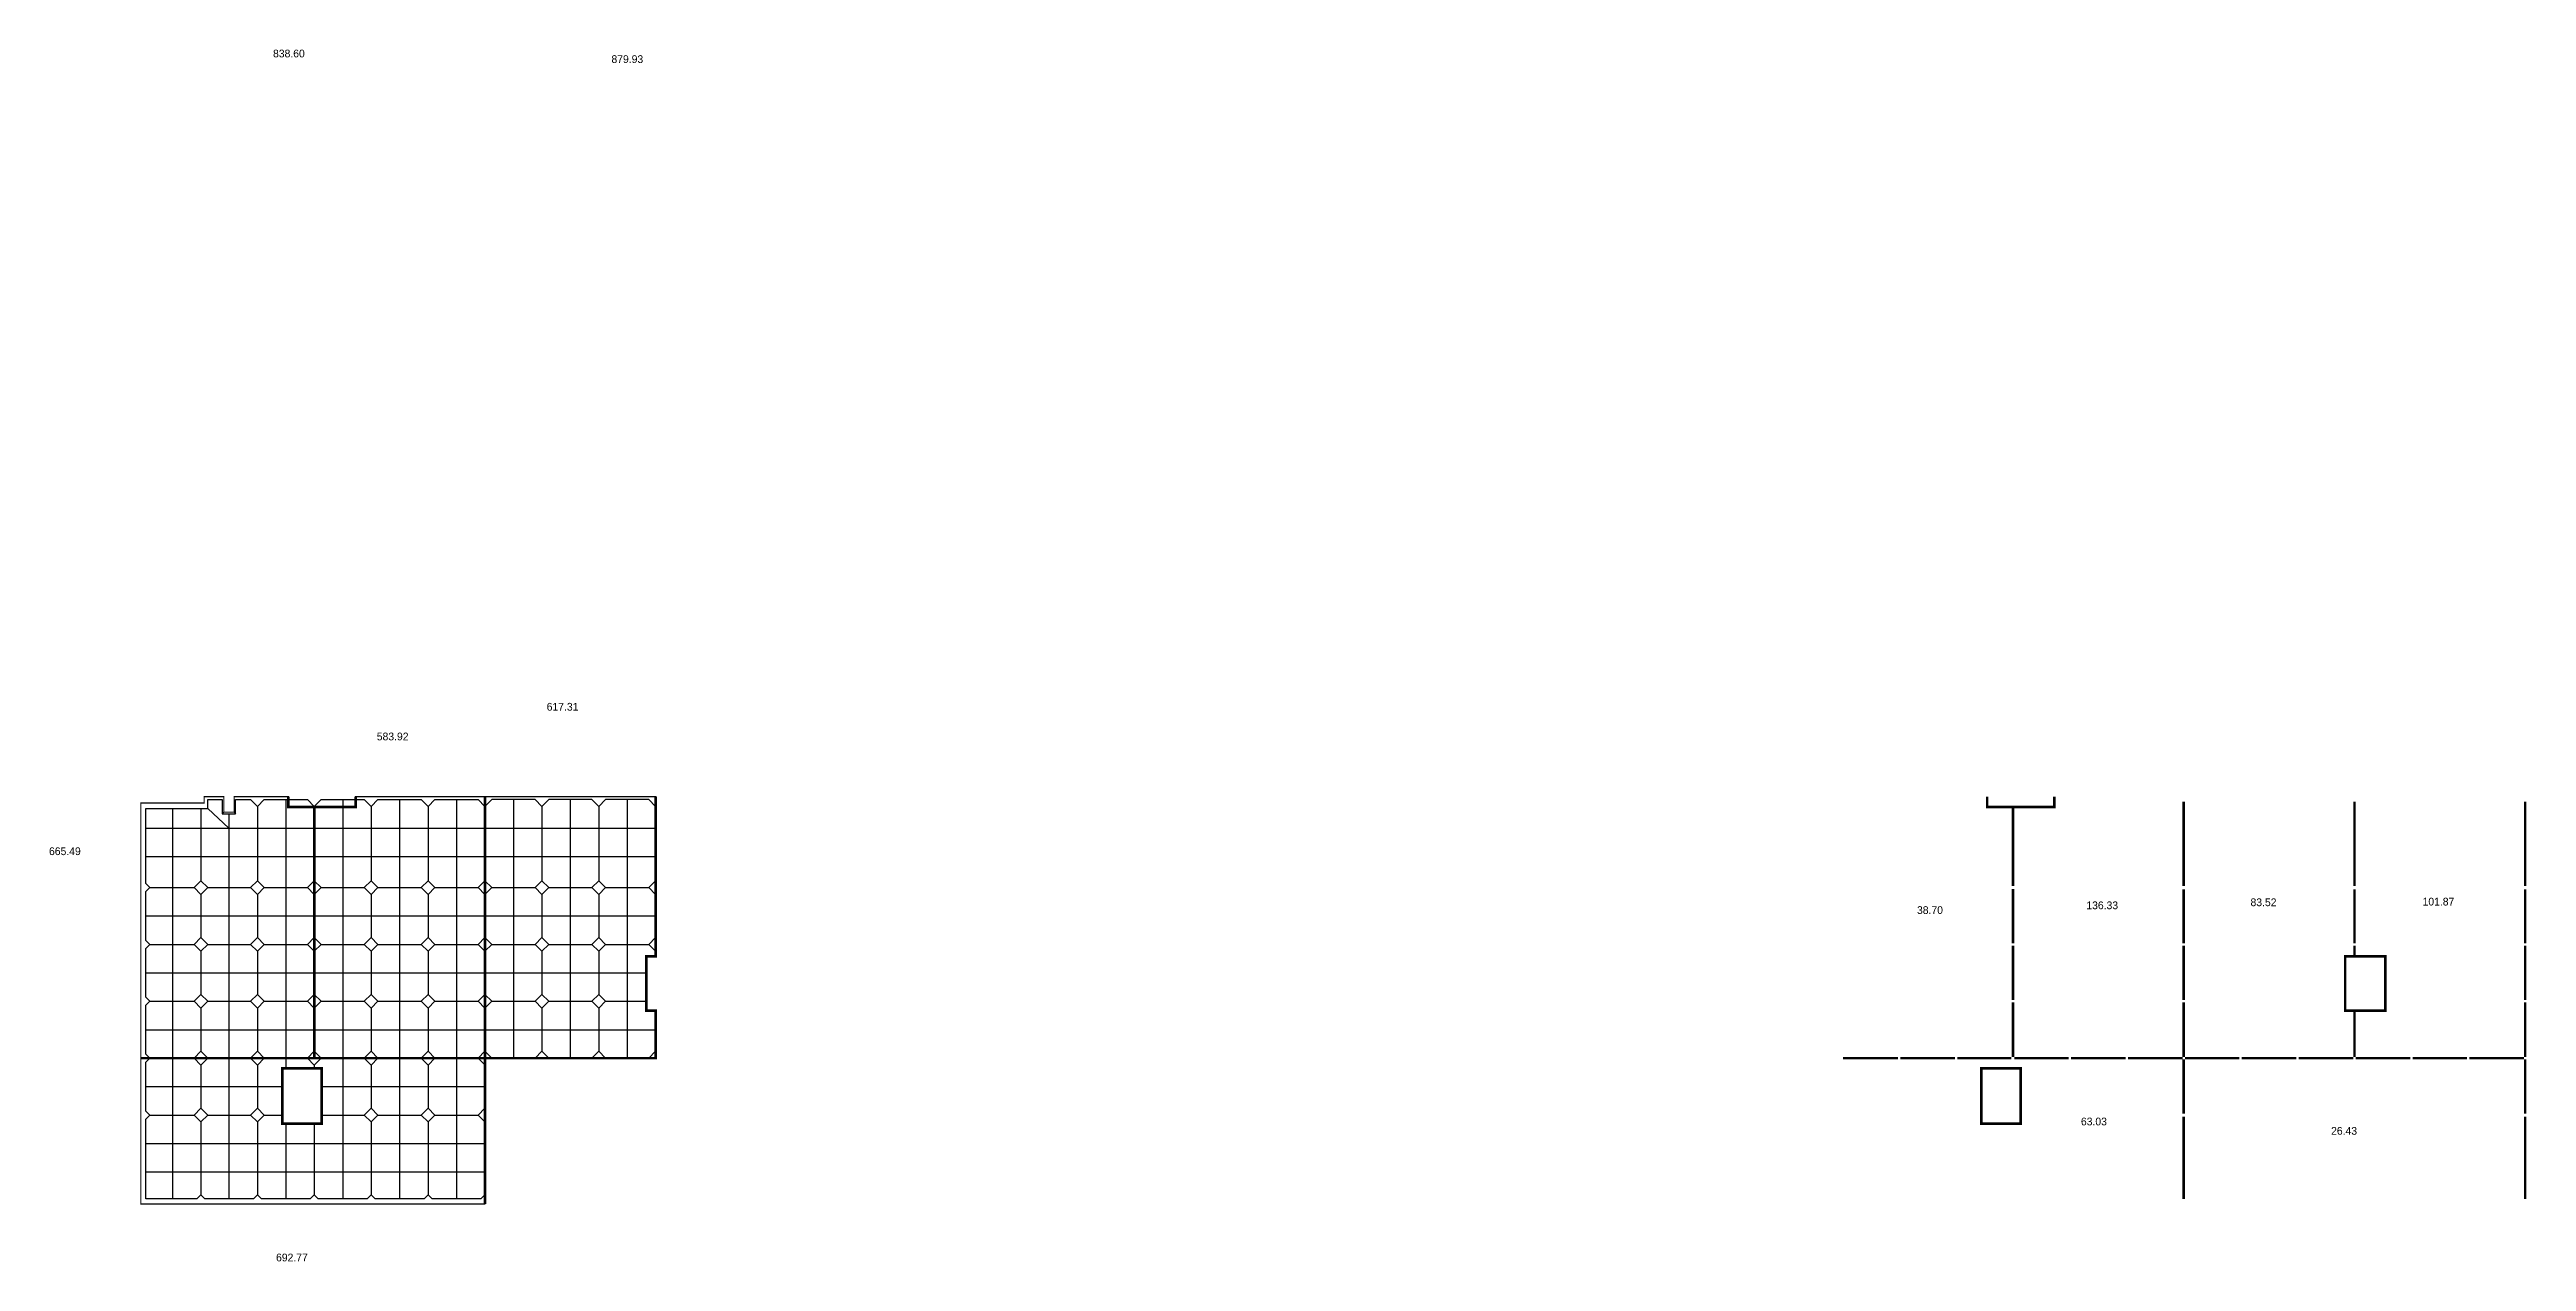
# Model space of a CAD drawing. Header units: millimetres. Extents: x -224470 to 893780, y -1288009 to 197746.
# Drawn here: x 414960 to 893780, y -1107929 to -873534 of the extents above; entities that cross this region are included whole.
import ezdxf

# ---------------------------------------------------------------- set-up
doc = ezdxf.new("R2010")
doc.units = ezdxf.units.MM
doc.header["$LTSCALE"] = 1000
doc.header["$MEASUREMENT"] = 0
doc.layers.get('0').update_dxf_attribs({"linetype": 'CONTINUOUS'})
doc.styles.add('나눔바른고딕', font='')
doc.styles.get('나눔바른고딕').set_extended_font_data('나눔바른고딕')

msp = doc.modelspace()

# ---------------------------------------------------------------- linework, layer by layer
at = {"color": 2, "ltscale": 10000, "const_width": 200}
for points in [[(461130.1, -1018034.5), (450630.1, -1018034.5), (450630.1, -1021034.5), (448630.1, -1021034.5), (448630.1, -1018034.5), (444880.1, -1018034.5), (444880.1, -1019259.5), (432580.1, -1019259.5), (432580.1, -1068609.5), (466130.1, -1068609.5), (466130.1, -1020034.5), (461130.1, -1020034.5), (461130.1, -1018034.5)], [(474130.1, -1018034.5), (474130.1, -1020034.5), (466130.1, -1020034.5), (466130.1, -1068609.5), (499130.1, -1068609.5), (499130.1, -1018034.5), (474130.1, -1018034.5)], [(532130.1, -1018034.5), (532130.1, -1048909.5), (530330.1, -1048909.5), (530330.1, -1059409.5), (532130.1, -1059409.5), (532130.1, -1068609.5), (499130.1, -1068609.5), (499130.1, -1018034.5), (532130.1, -1018034.5)], [(432580.1, -1068609.5), (432580.1, -1096809.5), (499130.1, -1096809.5), (499130.1, -1068609.5), (432580.1, -1068609.5)], [(459980.1, -1070559.5), (467580.1, -1070559.5), (467580.1, -1081259.5), (459980.1, -1081259.5), (459980.1, -1070559.5)]]:
    msp.add_lwpolyline(points, dxfattribs=at)
at = {"color": 114, "ltscale": 10000, "true_color": 0x139b48}
for points in [[(434354.4, -1068609.5), (433580.1, -1067835.2), (433580.1, -1058383.7), (434354.4, -1057609.5), (433580.1, -1056835.2), (433580.1, -1047383.7), (434354.4, -1046609.5), (433580.1, -1045835.2), (433580.1, -1036383.7), (434354.4, -1035609.5), (433580.1, -1034835.2), (433580.1, -1020309.5), (445554.4, -1020309.5), (445554.4, -1018609.5), (448329.4, -1018609.5), (448329.4, -1021334.5), (450929.4, -1021334.5), (450929.4, -1018609.5), (453805.8, -1018609.5), (455130.1, -1019933.7), (456454.4, -1018609.5), (464805.8, -1018609.5), (466130.1, -1019933.7), (466130.1, -1034285.2), (464805.8, -1035609.5), (466130.1, -1036933.7), (466130.1, -1045285.2), (464805.8, -1046609.5), (466130.1, -1047933.7), (466130.1, -1056285.2), (464805.8, -1057609.5), (466130.1, -1058933.7), (466130.1, -1067285.2), (464805.8, -1068609.5)], [(460630.1, -1018609.5), (460630.1, -1068609.5)], [(466130.1, -1019933.7), (467454.4, -1018609.5), (475805.8, -1018609.5), (477130.1, -1019933.7), (478454.4, -1018609.5), (486805.8, -1018609.5), (488130.1, -1019933.7), (489454.4, -1018609.5), (497805.8, -1018609.5), (499130.1, -1019933.7)], [(471630.1, -1018609.5), (471630.1, -1068609.5)], [(482630.1, -1018609.5), (482630.1, -1068609.5)], [(493630.1, -1018609.5), (493630.1, -1068609.5)], [(532130.1, -1019933.7), (530805.8, -1018609.5), (522454.4, -1018609.5), (521130.1, -1019933.7), (519805.8, -1018609.5), (511454.4, -1018609.5), (510130.1, -1019933.7), (508805.8, -1018609.5), (500454.4, -1018609.5), (499130.1, -1019933.7), (499130.1, -1034285.2), (500454.4, -1035609.5), (499130.1, -1036933.7), (499130.1, -1045285.2), (500454.4, -1046609.5), (499130.1, -1047933.7), (499130.1, -1056285.2), (500454.4, -1057609.5), (499130.1, -1058933.7), (499130.1, -1067285.2), (500454.4, -1068609.5)], [(504630.1, -1018609.5), (504630.1, -1068609.5)], [(515630.1, -1018609.5), (515630.1, -1068609.5)], [(526630.1, -1018609.5), (526630.1, -1068609.5)], [(433580.1, -1024109.5), (466130.1, -1024109.5)], [(438730.1, -1020309.5), (438730.1, -1068609.5)], [(444230.1, -1020309.5), (444230.1, -1034285.2)], [(445554.4, -1020309.5), (449630.1, -1024109.5)], [(448630.1, -1021034.5), (448329.4, -1021334.5)], [(449630.1, -1021334.5), (449630.1, -1068609.5)], [(450630.1, -1021034.5), (450929.4, -1021334.5)], [(455130.1, -1019933.7), (455130.1, -1034285.2)], [(466130.1, -1024109.5), (499130.1, -1024109.5)], [(477130.1, -1019933.7), (477130.1, -1034285.2), (475805.8, -1035609.5), (477130.1, -1036933.7), (478454.4, -1035609.5), (477130.1, -1034285.2)], [(488130.1, -1019933.7), (488130.1, -1034285.2)], [(499130.1, -1024109.5), (532130.1, -1024109.5)], [(510130.1, -1019933.7), (510130.1, -1034285.2)], [(521130.1, -1019933.7), (521130.1, -1034285.2)], [(433580.1, -1029609.5), (466130.1, -1029609.5)], [(466130.1, -1029609.5), (499130.1, -1029609.5)], [(499130.1, -1029609.5), (532130.1, -1029609.5)], [(434354.4, -1035609.5), (442905.8, -1035609.5)], [(444230.1, -1034285.2), (442905.8, -1035609.5), (444230.1, -1036933.7), (445554.4, -1035609.5), (444230.1, -1034285.2)], [(444230.1, -1036933.7), (444230.1, -1045285.2)], [(445554.4, -1035609.5), (453805.8, -1035609.5)], [(455130.1, -1034285.2), (453805.8, -1035609.5), (455130.1, -1036933.7), (456454.4, -1035609.5), (455130.1, -1034285.2)], [(455130.1, -1036933.7), (455130.1, -1045285.2)], [(456454.4, -1035609.5), (464805.8, -1035609.5)], [(466130.1, -1034285.2), (467454.4, -1035609.5), (466130.1, -1036933.7)], [(467454.4, -1035609.5), (475805.8, -1035609.5)], [(477130.1, -1036933.7), (477130.1, -1045285.2)], [(478454.4, -1035609.5), (486805.8, -1035609.5)], [(488130.1, -1034285.2), (486805.8, -1035609.5), (488130.1, -1036933.7), (489454.4, -1035609.5), (488130.1, -1034285.2)], [(488130.1, -1036933.7), (488130.1, -1045285.2)], [(489454.4, -1035609.5), (497805.8, -1035609.5)], [(499130.1, -1034285.2), (497805.8, -1035609.5), (499130.1, -1036933.7)], [(500454.4, -1035609.5), (508805.8, -1035609.5)], [(510130.1, -1034285.2), (508805.8, -1035609.5), (510130.1, -1036933.7), (511454.4, -1035609.5), (510130.1, -1034285.2)], [(510130.1, -1036933.7), (510130.1, -1045285.2)], [(511454.4, -1035609.5), (519805.8, -1035609.5)], [(521130.1, -1034285.2), (519805.8, -1035609.5), (521130.1, -1036933.7), (522454.4, -1035609.5), (521130.1, -1034285.2)], [(521130.1, -1036933.7), (521130.1, -1045285.2)], [(522454.4, -1035609.5), (530805.8, -1035609.5)], [(532130.1, -1034285.2), (530805.8, -1035609.5), (532130.1, -1036933.7)], [(433580.1, -1041109.5), (466130.1, -1041109.5)], [(466130.1, -1041109.5), (499130.1, -1041109.5)], [(499130.1, -1041109.5), (532130.1, -1041109.5)], [(434354.4, -1046609.5), (442905.8, -1046609.5)], [(444230.1, -1045285.2), (442905.8, -1046609.5), (444230.1, -1047933.7), (445554.4, -1046609.5), (444230.1, -1045285.2)], [(444230.1, -1047933.7), (444230.1, -1056285.2)], [(445554.4, -1046609.5), (453805.8, -1046609.5)], [(455130.1, -1045285.2), (453805.8, -1046609.5), (455130.1, -1047933.7), (456454.4, -1046609.5), (455130.1, -1045285.2)], [(455130.1, -1047933.7), (455130.1, -1056285.2)], [(456454.4, -1046609.5), (464805.8, -1046609.5)], [(466130.1, -1045285.2), (467454.4, -1046609.5), (466130.1, -1047933.7)], [(467454.4, -1046609.5), (475805.8, -1046609.5)], [(477130.1, -1045285.2), (475805.8, -1046609.5), (477130.1, -1047933.7), (478454.4, -1046609.5), (477130.1, -1045285.2)], [(477130.1, -1047933.7), (477130.1, -1056285.2)], [(478454.4, -1046609.5), (486805.8, -1046609.5)], [(488130.1, -1045285.2), (486805.8, -1046609.5), (488130.1, -1047933.7), (489454.4, -1046609.5), (488130.1, -1045285.2)], [(488130.1, -1047933.7), (488130.1, -1056285.2)], [(489454.4, -1046609.5), (497805.8, -1046609.5)], [(499130.1, -1045285.2), (497805.8, -1046609.5), (499130.1, -1047933.7)], [(500454.4, -1046609.5), (508805.8, -1046609.5)], [(510130.1, -1045285.2), (508805.8, -1046609.5), (510130.1, -1047933.7), (511454.4, -1046609.5), (510130.1, -1045285.2)], [(510130.1, -1047933.7), (510130.1, -1056285.2)], [(511454.4, -1046609.5), (519805.8, -1046609.5)], [(521130.1, -1045285.2), (519805.8, -1046609.5), (521130.1, -1047933.7), (522454.4, -1046609.5), (521130.1, -1045285.2)], [(521130.1, -1047933.7), (521130.1, -1056285.2)], [(522454.4, -1046609.5), (530805.8, -1046609.5)], [(532130.1, -1045285.2), (530805.8, -1046609.5), (532130.1, -1047933.7)], [(433580.1, -1052109.5), (466130.1, -1052109.5)], [(466130.1, -1052109.5), (499130.1, -1052109.5)], [(499130.1, -1052109.5), (530330.1, -1052109.5)], [(434354.4, -1057609.5), (442905.8, -1057609.5)], [(444230.1, -1056285.2), (442905.8, -1057609.5), (444230.1, -1058933.7), (445554.4, -1057609.5), (444230.1, -1056285.2)], [(445554.4, -1057609.5), (453805.8, -1057609.5)], [(455130.1, -1056285.2), (453805.8, -1057609.5), (455130.1, -1058933.7), (456454.4, -1057609.5), (455130.1, -1056285.2)], [(456454.4, -1057609.5), (464805.8, -1057609.5)], [(466130.1, -1056285.2), (467454.4, -1057609.5), (466130.1, -1058933.7)], [(467454.4, -1057609.5), (475805.8, -1057609.5)], [(477130.1, -1056285.2), (475805.8, -1057609.5), (477130.1, -1058933.7), (478454.4, -1057609.5), (477130.1, -1056285.2)], [(478454.4, -1057609.5), (486805.8, -1057609.5)], [(488130.1, -1056285.2), (486805.8, -1057609.5), (488130.1, -1058933.7), (489454.4, -1057609.5), (488130.1, -1056285.2)], [(489454.4, -1057609.5), (497805.8, -1057609.5)], [(499130.1, -1056285.2), (497805.8, -1057609.5), (499130.1, -1058933.7)], [(500454.4, -1057609.5), (508805.8, -1057609.5)], [(510130.1, -1056285.2), (508805.8, -1057609.5), (510130.1, -1058933.7), (511454.4, -1057609.5), (510130.1, -1056285.2)], [(511454.4, -1057609.5), (519805.8, -1057609.5)], [(521130.1, -1056285.2), (519805.8, -1057609.5), (521130.1, -1058933.7), (522454.4, -1057609.5), (521130.1, -1056285.2)], [(522454.4, -1057609.5), (530330.1, -1057609.5)], [(444230.1, -1058933.7), (444230.1, -1067285.2)], [(455130.1, -1058933.7), (455130.1, -1067285.2)], [(477130.1, -1058933.7), (477130.1, -1067285.2)], [(488130.1, -1058933.7), (488130.1, -1067285.2)], [(510130.1, -1058933.7), (510130.1, -1067285.2)], [(521130.1, -1058933.7), (521130.1, -1067285.2)], [(433580.1, -1063109.5), (466130.1, -1063109.5)], [(442905.8, -1068609.5), (444230.1, -1067285.2), (445554.4, -1068609.5)], [(453805.8, -1068609.5), (455130.1, -1067285.2), (456454.4, -1068609.5)], [(466130.1, -1063109.5), (499130.1, -1063109.5)], [(466130.1, -1063114.5), (466130.1, -1067285.2)], [(466130.1, -1067285.2), (467454.4, -1068609.5)], [(475805.8, -1068609.5), (477130.1, -1067285.2), (478454.4, -1068609.5)], [(486805.8, -1068609.5), (488130.1, -1067285.2), (489454.4, -1068609.5)], [(499130.1, -1067285.2), (497805.8, -1068609.5)], [(499130.1, -1063109.5), (532130.1, -1063109.5)], [(508805.8, -1068609.5), (510130.1, -1067285.2), (511454.4, -1068609.5)], [(519805.8, -1068609.5), (521130.1, -1067285.2), (522454.4, -1068609.5)], [(532130.1, -1067285.2), (530805.8, -1068609.5)], [(499130.1, -1095035.2), (498355.8, -1095809.5), (488904.4, -1095809.5), (488130.1, -1095035.2), (487355.8, -1095809.5), (477904.4, -1095809.5), (477130.1, -1095035.2), (476355.8, -1095809.5), (466904.4, -1095809.5), (466130.1, -1095035.2), (465355.8, -1095809.5), (455904.4, -1095809.5), (455130.1, -1095035.2), (454355.8, -1095809.5), (445004.4, -1095809.5), (444230.1, -1095035.2), (443455.8, -1095809.5), (433580.1, -1095809.5), (433580.1, -1080383.7), (434354.4, -1079609.5), (433580.1, -1078835.2), (433580.1, -1069383.7), (434354.4, -1068609.5), (442905.8, -1068609.5), (444230.1, -1069933.7), (445552.7, -1068611.1), (453805.8, -1068609.5), (455130.1, -1069933.7), (456454.4, -1068609.5), (464805.8, -1068608.6), (466130.1, -1069938.8), (467454.4, -1068609.5), (475805.8, -1068609.5), (477130.1, -1069933.7), (478454.4, -1068609.5), (486805.8, -1068609.5), (488130.1, -1069933.7), (489454.4, -1068609.5), (497814.1, -1068609.5), (499130.1, -1069925.4)], [(434354.4, -1068609.5), (442905.8, -1068609.5)], [(438730.1, -1068609.5), (438730.1, -1095809.5)], [(444230.1, -1069933.7), (444230.1, -1078285.2)], [(445552.7, -1068611.1), (453805.8, -1068611.1)], [(449630.1, -1068609.5), (449630.1, -1095809.5)], [(455130.1, -1069933.7), (455130.1, -1078285.2)], [(456454.4, -1068609.5), (464805.8, -1068608.6)], [(460630.1, -1068609), (460630.1, -1070559.5)], [(466129.9, -1069938.6), (466129.9, -1070559.5)], [(467454.4, -1068609.5), (475805.8, -1068609.5)], [(471630.1, -1068609.5), (471630.1, -1095809.5)], [(477130.1, -1069933.7), (477130.1, -1078285.2)], [(478454.4, -1068609.5), (486805.8, -1068609.5)], [(482630.1, -1068609.5), (482630.1, -1095809.5)], [(488130.1, -1069933.7), (488130.1, -1078285.2)], [(489454.4, -1068609.5), (497805.8, -1068609.5)], [(493630.1, -1068609.5), (493630.1, -1095809.5)], [(433580.1, -1074109.5), (459980.1, -1074109.5)], [(467580.1, -1074109.5), (499130.1, -1074109.5)], [(434354.4, -1079609.5), (442905.8, -1079609.5)], [(444230.1, -1078285.2), (442905.8, -1079609.5), (444230.1, -1080933.7), (445554.4, -1079609.5), (444230.1, -1078285.2)], [(444230.1, -1080933.7), (444230.1, -1095035.2)], [(445554.4, -1079609.5), (453805.8, -1079609.5)], [(455130.1, -1078285.2), (453805.8, -1079609.5), (455130.1, -1080933.7), (456454.4, -1079609.5), (455130.1, -1078285.2)], [(455130.1, -1080933.7), (455130.1, -1095035.2)], [(456454.4, -1079609.5), (459980.1, -1079608.6)], [(460630.1, -1081259.5), (460630.1, -1095809.5)], [(466130.1, -1081259.5), (466130.1, -1095035.2)], [(467580.1, -1079608.6), (475805.8, -1079608.6)], [(477130.1, -1078285.2), (475805.8, -1079609.5), (477130.1, -1080933.7), (478454.4, -1079609.5), (477130.1, -1078285.2)], [(477130.1, -1080933.7), (477130.1, -1095035.2)], [(478454.4, -1079609.5), (486805.8, -1079609.5)], [(488130.1, -1078285.2), (486805.8, -1079609.5), (488130.1, -1080933.7), (489454.4, -1079609.5), (488130.1, -1078285.2)], [(488130.1, -1080933.7), (488130.1, -1095035.2)], [(489453.4, -1079608.6), (497805.8, -1079608.6)], [(499130.1, -1078285.2), (497805.8, -1079609.5), (499130.1, -1080933.7)], [(433580.1, -1085109.5), (499130.1, -1085109.5)], [(433580.1, -1090609.5), (499130.1, -1090609.5)]]:
    msp.add_lwpolyline(points, dxfattribs=at)
at = {"color": 1, "ltscale": 10000, "const_width": 500}
for points in [[(466130.1, -1020034.5), (461130.1, -1020034.5), (461130.1, -1018034.5)], [(474130.1, -1018034.5), (474130.1, -1020034.5), (466130.1, -1020034.5), (466130.1, -1068609.5), (499130.1, -1068609.5), (499130.1, -1018034.5)], [(532130.1, -1018034.5), (532130.1, -1048909.5), (530330.1, -1048909.5), (530330.1, -1059409.5), (532130.1, -1059409.5), (532130.1, -1068609.5), (499130.1, -1068609.5)], [(466130.1, -1068609.5), (432580.1, -1068609.5)], [(499130.1, -1068609.5), (499130.1, -1096809.5)]]:
    msp.add_lwpolyline(points, dxfattribs=at)
at = {"color": 4, "ltscale": 10000, "const_width": 500}
for points in [[(794530.1, -1020034.5), (789530.1, -1020034.5), (789530.1, -1018034.5)], [(794530.1, -1035309.5), (794530.1, -1020034.5), (802530.1, -1020034.5), (802530.1, -1018034.5)], [(827530.1, -1019009.5), (827530.1, -1035284.5)], [(860530.1, -1019009.5), (860530.1, -1035284.5)], [(893530.1, -1035284.5), (893530.1, -1019009.5)], [(794530.1, -1046384.5), (794530.1, -1035909.5)], [(827530.1, -1035934.5), (827530.1, -1046384.5)], [(860530.1, -1035934.5), (860530.1, -1046384.5)], [(893530.1, -1046384.5), (893530.1, -1035934.5)], [(794530.1, -1057384.5), (794530.1, -1046834.5)], [(827530.1, -1046834.5), (827530.1, -1057384.5)], [(860530.1, -1046834.5), (860530.1, -1048909.5), (858730.1, -1048909.5), (858730.1, -1059409.5), (860530.1, -1059409.5), (860530.1, -1068384.5)], [(893530.1, -1057384.5), (893530.1, -1046834.5)], [(860530.1, -1048909.5), (866480.1, -1048909.5), (866480.1, -1059409.5), (860530.1, -1059409.5)], [(794530.1, -1068384.5), (794530.1, -1057834.5)], [(827530.1, -1057834.5), (827530.1, -1068384.5)], [(893530.1, -1068384.5), (893530.1, -1057834.5)], [(772305.1, -1068609.5), (761630.1, -1068609.5)], [(783305.1, -1068609.5), (772755.1, -1068609.5)], [(794230.1, -1068609.5), (783755.1, -1068609.5)], [(805305.1, -1068609.5), (794755.1, -1068609.5)], [(816305.1, -1068609.5), (805755.1, -1068609.5)], [(827305.1, -1068609.5), (816755.1, -1068609.5)], [(827530.1, -1079309.5), (827530.1, -1068834.5)], [(838305.1, -1068609.5), (827755.1, -1068609.5)], [(849305.1, -1068609.5), (838755.1, -1068609.5)], [(860305.1, -1068609.5), (849755.1, -1068609.5)], [(871305.1, -1068609.5), (860755.1, -1068609.5)], [(871755.1, -1068609.5), (882305.1, -1068609.5)], [(882755.1, -1068609.5), (893305.1, -1068609.5)], [(893530.1, -1068834.5), (893530.1, -1079309.5)], [(827530.1, -1079909.5), (827530.1, -1095859.5)], [(893530.1, -1079909.5), (893530.1, -1095859.5)]]:
    msp.add_lwpolyline(points, dxfattribs=at)
at = {"color": 1, "ltscale": 10000, "const_width": 500}
msp.add_lwpolyline([(459980.1, -1070559.5), (459980.1, -1081259.5), (461980.1, -1081259.5), (467580.1, -1081259.5), (467580.1, -1070559.5)], close=True, dxfattribs=at)
at = {"color": 4, "ltscale": 10000, "const_width": 500}
msp.add_lwpolyline([(788380.1, -1070559.5), (788380.1, -1081259.5), (790380.1, -1081259.5), (795980.1, -1081259.5), (795980.1, -1070559.5)], close=True, dxfattribs=at)

# ---------------------------------------------------------------- texts
at = {"color": 114, "ltscale": 10000, "true_color": 0x139b48, "style": '나눔바른고딕'}
for s, p in [('838.60', (458162.6, -875056.7)), ('879.93', (523587.8, -876143.5)), ('617.31', (511068.5, -1001398.8)), ('583.92', (478220.4, -1007141.6)), ('665.49', (414857.8, -1029333.8)), ('692.77', (458747.1, -1107908.2))]:
    msp.add_text(s, height=1500, dxfattribs=at).set_placement(p)
at = {"color": 4, "ltscale": 10000, "style": '나눔바른고딕'}
for s, p in [('136.33', (808701.5, -1039798.9)), ('83.52', (840436.9, -1039211.1)), ('101.87', (873698.9, -1039082.1)), ('38.70', (775962.8, -1040723)), ('63.03', (807656.2, -1081604.1)), ('26.43', (856014.4, -1083414.6))]:
    msp.add_text(s, height=1500, dxfattribs=at).set_placement(p)

doc.saveas('drawing.dxf')
